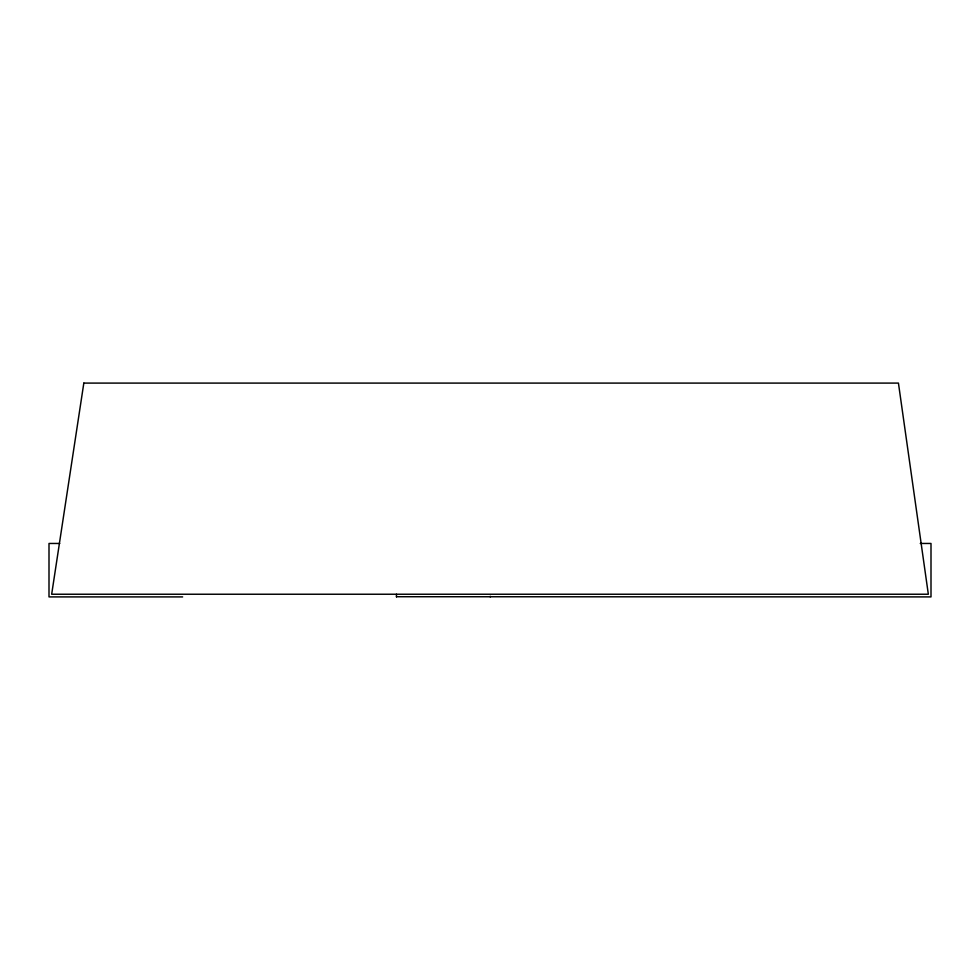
<?xml version="1.0" encoding="UTF-8"?>
<svg xmlns="http://www.w3.org/2000/svg" width="980" height="980" viewBox="0 0 980 980"><rect width="100%" height="100%" fill="white"/><g stroke="black" fill="none" stroke-linecap="round" stroke-linejoin="round"><path stroke-width="1.47" d="M920.281 543.459L931 543.459L931 596.906L396.459 596.722M59.719 543.459L49 543.459L49 596.906L182.635 596.906M490.257 596.281L490.257 596.906M396.459 594.235L396.459 596.906M83.827 383.094L51.671 594.235L928.33 594.235L898.44 383.094L83.827 383.094"/></g></svg>
